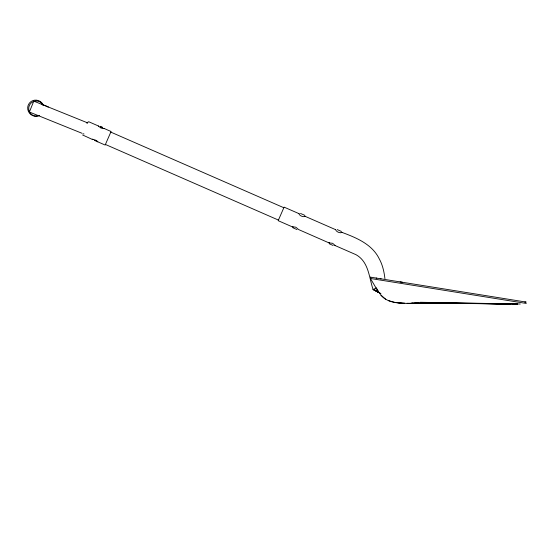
<?xml version="1.0" encoding="UTF-8"?>
<svg xmlns="http://www.w3.org/2000/svg" width="554" height="554" viewBox="0 0 554 554"><rect width="100%" height="100%" fill="white"/><g stroke="black" fill="none" stroke-linecap="round" stroke-linejoin="round"><path stroke-width="0.83" d="M48.046 107.234L48.205 106.839L42.069 104.36M87.587 122.96L88.093 121.922L88.827 121.783L98.799 126.146M86.784 123.147L87.158 122.704M380.917 293.724L380.286 294.216L379.442 293.004M104.36 128.583L103.91 128.604M292.408 226.801L292.734 226.835M334.768 245.408L355.993 254.688C368.832 261.862 368.971 277.298 373.071 289.507L376.561 287.872M298.897 213.602C299.25 215.672 303.363 217.466 305.122 216.323M292.699 226.745L295.857 227.23L298.634 229.571L329.263 243.005M335.35 245.664L332.622 243.303L329.034 242.901M97.774 141.782L97.525 141.436M103.771 128.59L100.987 128.05L98.349 126.056M520.289 303.994L517.159 303.959M424.966 303.447L418.519 303.447M424.066 303.447L407.135 303.315M431.047 303.454L436.787 303.447L427.376 303.419M524.749 302.11L525.109 302.11M525.31 302.11L525.704 302.11M425.604 303.447L414.808 303.37M426.691 303.447L510.525 303.447M432.141 303.447L437.764 303.447M426.76 303.447L435.804 303.447M439.994 303.46L510.213 303.557L411.449 303.287M415.445 303.294L430.576 303.447M436.157 303.46L510.74 303.654L432.716 303.426L510.393 303.737M510.428 303.731L410.479 303.287M510.179 303.793L426.871 303.211L510.76 303.848M420.327 303.412L429.108 303.447M429.627 303.35L510.116 303.8M512.492 303.862L517.678 303.904L512.498 303.848M510.774 303.834L424.412 302.996L517.484 303.945L422.217 302.692M422.73 303.405L418.152 303.357L421.047 303.398M424.073 303.412L425.562 303.433M420.264 302.283L517.311 303.959M385.771 299.375L380.75 294.957C385.674 301.03 393.61 302.865 401.075 303.121M408.776 303.363L413.332 303.454M419.129 303.301L420.978 303.343L415.632 303.177L422.91 303.412M404.649 303.301L408.817 303.405M414.406 303.066L419.454 303.322L416.373 303.163M404.732 303.301L397.696 302.844M404.676 303.246L394.808 302.373L388.437 300.607M92.234 139.123C91.957 139.192 96.888 139.947 97.712 141.713M341.486 232.368L341.853 232.41M329.131 242.867L329.498 242.908M380.273 278.724L381.104 278.856M376.18 278.073L376.768 278.163M400.099 281.903L402.356 282.263M377.509 290.469L370.439 278.482L370.439 277.145L526.3 302.11M370.439 278.482L526.3 303.447M83.245 133.791L83.993 133.978M87.691 122.905L33.78 101.126L29.376 112.026L82.11 133.327M100.336 126.811L102.635 127.822M104.166 128.486L111.07 131.506L105.156 145.044L94.415 140.356M299.16 213.719L284.091 207.134L278.177 220.672L293.108 227.202M304.707 216.143L335.627 229.661M341.174 232.084C355.8 237.528 371.969 243.905 379.255 258.843C382.627 264.937 384.116 271.779 384.926 278.627M110.807 132.108L283.828 207.736M105.412 144.449L278.44 220.077M92.878 139.684L82.553 134.954M300.517 213.449L304.873 215.368M337.248 229.612L341.257 231.378M100.295 126.298L102.739 127.378M292.969 227.805L295.836 229.072M296.452 229.342L296.979 229.571M329.353 243.822L333.176 245.505M373.071 289.507L378.998 292.512L377.994 291.175M379.081 292.477L373.23 289.43L379.137 292.54M379.158 292.526L373.285 289.403L380.099 293.17M379.428 292.706L373.458 289.327L380.051 293.239M378.063 291.272L377.641 290.67M378.832 292.367L378.957 292.533M378.43 291.799L378.569 291.986M370.868 277.914L370.439 277.145M376.775 288.586L378.174 291.182M341.887 232.396C340.163 233.615 335.925 231.593 335.676 229.709M39.064 115.495A8.075 8.075 0 0 1 37.734 115.966M37.049 116.105A8.075 8.075 0 0 1 32.887 115.696C29.556 114.422 27.368 110.897 27.7 107.344A8.075 8.075 0 0 1 32.409 100.786C35.664 99.332 39.701 100.274 41.979 103.023A8.075 8.075 0 0 1 43.094 104.81M39.403 115.474A7.59 7.59 0 0 1 29.355 111.686A7.59 7.59 0 0 1 33.143 101.638A7.59 7.59 0 0 1 43.191 105.426M416.982 303.336L411.788 303.163L416.982 303.336"/></g></svg>
